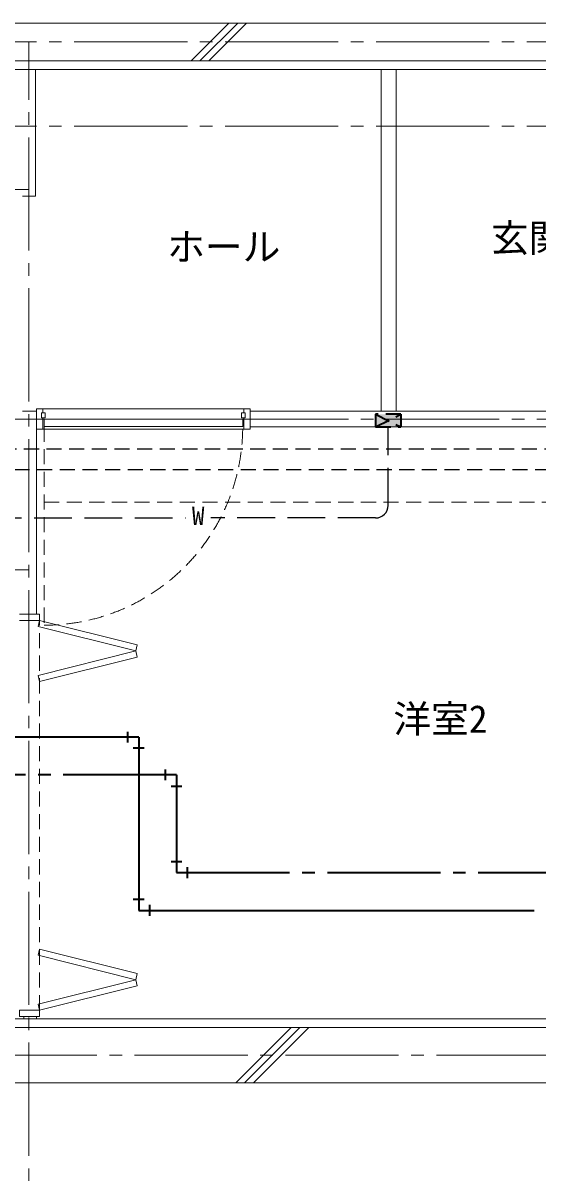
# Model space of a CAD drawing. Units: millimetres at full size, sheet at 1:50; details may follow other scales. Extents: x -9674 to 9699, y -6794 to 6791.
# Drawn here: x 2831 to 4879, y -4059 to 523 of the extents above; entities that cross this region are included whole.
import ezdxf
from ezdxf.enums import TextEntityAlignment as Align

# ---------------------------------------------------------------- set-up
doc = ezdxf.new("R2010")
doc.units = ezdxf.units.MM
doc.header["$LTSCALE"] = 50
for name, pattern in [('CHAIN2', [12, 9, -1, 1, -1]), ('DASHED1', [1.8, 1.2, -0.6]), ('DASHED3', [4, 3, -1])]:
    doc.linetypes.add(name, pattern=pattern)
for name, color, linetype, lineweight in [('1-0_芯', 134, 'CHAIN2', 9), ('1-1_躯体', 134, 'Continuous', 9), ('1-2_間仕切', 134, 'Continuous', 9), ('1-3_建具', 134, 'Continuous', 9), ('1-5_設備', 134, 'Continuous', 9), ('1-8_ハッチ', 134, 'Continuous', 9), ('1-C_梁', 134, 'DASHED1', 9), ('2-2', 5, 'DASHED3', 25), ('2-3_建具', 4, 'Continuous', 35), ('2-9_金物', 1, 'CHAIN2', 35), ('2-C', 2, 'DASHED1', 25)]:
    doc.layers.add(name, color=color, linetype=linetype, lineweight=lineweight)
doc.layers.add('1-A_文字', color=134, linetype='Continuous')
doc.styles.add('ＭＳ ゴシック', font='')
doc.styles.get('ＭＳ ゴシック').set_extended_font_data('MS Gothic')

msp = doc.modelspace()

# ---------------------------------------------------------------- linework, layer by layer
at = {"layer": '1-0_芯'}
for p, q in [((8284.65, 447.81), (1684.65, 447.81)), ((2854.65, -4582.19), (2854.65, 447.81)), ((8284.65, 112.81), (-1125.35, 112.81)), ((2854.65, -139.69), (1684.65, -139.69)), ((-1125.35, -1052.19), (8284.65, -1052.19)), ((2053.65, -1652.19), (2854.65, -1652.19)), ((-8725.35, -3582.19), (8284.65, -3582.19))]:
    msp.add_line(p, q, dxfattribs=at)
at = {"layer": '1-1_躯体'}
for p, q in [((6574.65, 522.81), (1774.65, 522.81)), ((5399.65, 372.81), (1774.65, 372.81)), ((2224.65, -3472.19), (5974.65, -3472.19))]:
    msp.add_line(p, q, dxfattribs=at)
msp.add_lwpolyline([(-1470.35, -3692.19), (6439.65, -3692.19), (6439.65, -3982.19), (7089.65, -3982.19)], dxfattribs=at)
at = {"layer": '1-2_間仕切'}
for p, q in [((2880.65, -165.69), (2880.65, 337.81)), ((2880.65, -165.69), (2828.65, -165.69)), ((2884.65, -1021.19), (2828.65, -1021.19)), ((2884.65, -1021.19), (2884.65, -1828.19)), ((5354.65, -1021.19), (3734.65, -1021.19)), ((5354.65, -1083.19), (3734.65, -1083.19)), ((2833.65, -3437.19), (2833.65, -3428.19)), ((2884.65, -3428.19), (2884.65, -3437.19))]:
    msp.add_line(p, q, dxfattribs=at)
at = {"layer": '1-3_建具'}
for p, q in [((2884.65, -1092.19), (2884.65, -1012.19)), ((2884.65, -1012.19), (2909.65, -1012.19)), ((2919.65, -1027.19), (2904.65, -1027.19)), ((2904.65, -1027.19), (2904.65, -1047.19)), ((2904.65, -1047.19), (2919.65, -1047.19)), ((2909.65, -1027.19), (2909.65, -1012.19)), ((3709.65, -1012.19), (2909.65, -1012.19)), ((2914.65, -1052.19), (2914.65, -1082.19)), ((3704.65, -1052.19), (2914.65, -1052.19)), ((2919.65, -1047.19), (2919.65, -1027.19)), ((3699.65, -1047.19), (3699.65, -1027.19)), ((3714.65, -1027.19), (3699.65, -1027.19)), ((3714.65, -1047.19), (3699.65, -1047.19)), ((3704.65, -1082.19), (3704.65, -1052.19)), ((3709.65, -1012.19), (3734.65, -1012.19)), ((3709.65, -1027.19), (3709.65, -1012.19)), ((3709.65, -1047.19), (3709.65, -1092.19)), ((3714.65, -1047.19), (3714.65, -1027.19)), ((2884.65, -1092.19), (2909.65, -1092.19)), ((2914.65, -1082.19), (3704.65, -1082.19)), ((2897.15, -1828.19), (2817.15, -1828.19)), ((2897.15, -1828.19), (2897.15, -1853.19)), ((2897.15, -1853.19), (2817.15, -1853.19)), ((2891.09, -1877.44), (2897.15, -1853.19)), ((2891.09, -1877.44), (3279.15, -1974.46)), ((3285.21, -1950.2), (2897.15, -1853.19)), ((3279.15, -1974.46), (3285.21, -1950.2)), ((2891.09, -2071.47), (3279.15, -1974.46)), ((3285.21, -1998.71), (2897.15, -2095.72)), ((3279.15, -1974.46), (3285.21, -1998.71)), ((2891.09, -2071.47), (2897.15, -2095.72)), ((2891.09, -3184.91), (2897.15, -3160.65)), ((3285.21, -3257.67), (2897.15, -3160.65)), ((2891.09, -3184.91), (3279.15, -3281.92)), ((2891.09, -3378.94), (3279.15, -3281.92)), ((3279.15, -3281.92), (3285.21, -3257.67)), ((3279.15, -3281.92), (3285.21, -3306.17)), ((3285.21, -3306.17), (2897.15, -3403.19)), ((2891.09, -3378.94), (2897.15, -3403.19)), ((2897.15, -3428.19), (2817.15, -3428.19)), ((2897.15, -3403.19), (2897.15, -3428.19))]:
    msp.add_line(p, q, dxfattribs=at)
at = {"layer": '1-3_建具', "linetype": 'DASHED1'}
for p, q in [((2914.65, -1082.19), (2914.65, -1872.19)), ((2897.15, -3403.19), (2897.15, -1853.19))]:
    msp.add_line(p, q, dxfattribs=at)
at = {"layer": '1-3_建具'}
for points in [[(2909.65, -1047.19), (2909.65, -1092.19), (3709.65, -1092.19)], [(3709.65, -1092.19), (3734.65, -1092.19), (3734.65, -1012.19)], [(2897.15, -3403.19), (2817.15, -3403.19), (2817.15, -3428.19)]]:
    msp.add_lwpolyline(points, dxfattribs=at)
at = {"layer": '1-3_建具', "linetype": 'DASHED1'}
msp.add_arc((2914.65, -1082.19), 790, 270, 0, dxfattribs=at)
at = {"layer": '1-5_設備'}
for p, q in [((4254.65, 337.81), (4254.65, -1021.19)), ((4314.65, 337.81), (4314.65, -1021.19))]:
    msp.add_line(p, q, dxfattribs=at)
at = {"layer": '1-8_ハッチ'}
for p, q in [((3499.31, 372.81), (3649.31, 522.81)), ((3534.66, 372.81), (3684.66, 522.81)), ((3570.02, 372.81), (3720.02, 522.81)), ((5399.65, 337.81), (1817.15, 337.81)), ((3676.95, -3692.19), (3896.95, -3472.19)), ((3712.3, -3692.19), (3932.3, -3472.19)), ((3747.66, -3692.19), (3967.66, -3472.19))]:
    msp.add_line(p, q, dxfattribs=at)
msp.add_lwpolyline([(2259.65, -2537.19), (2259.65, -3437.19), (5939.65, -3437.19)], dxfattribs=at)
at = {"layer": '1-C_梁'}
msp.add_line((6124.65, -1383.19), (2884.65, -1383.19), dxfattribs=at)
at = {"layer": '2-2', "color": 4, "linetype": 'DASHED1', "lineweight": 35}
for p, q in [((4233.16, -1083.19), (4333.16, -1033.19)), ((4233.16, -1033.19), (4333.16, -1083.19)), ((4333.16, -1033.19), (4233.16, -1033.19)), ((4233.16, -1033.19), (4233.16, -1083.19)), ((4333.16, -1033.19), (4333.16, -1083.19)), ((4233.16, -1083.19), (4333.16, -1083.19))]:
    msp.add_line(p, q, dxfattribs=at)
at = {"layer": '2-2'}
for p, q in [((4283.16, -1395.6), (4283.16, -1083.19)), ((2675.59, -1445.6), (3477.71, -1445.6)), ((4233.16, -1445.6), (3577.71, -1445.6))]:
    msp.add_line(p, q, dxfattribs=at)
at = {"layer": '2-2', "linetype": 'Continuous'}
msp.add_arc((4233.16, -1395.6), 50, 270, 0, dxfattribs=at)
at = {"layer": '2-2', "color": 150}
msp.add_solid([(4233.16, -1033.19), (4333.16, -1033.19), (4233.16, -1083.19), (4333.16, -1083.19)], dxfattribs=at)
at = {"layer": '2-3_建具'}
for p, q in [((3291.18, -2317.36), (1574.68, -2317.36)), ((3246.88, -2295.76), (3246.88, -2338.96)), ((3291.18, -2317.36), (3291.18, -3006.2)), ((3312.78, -2361.65), (3269.58, -2361.65)), ((3269.58, -2961.9), (3312.78, -2961.9)), ((3291.18, -3006.2), (4864.1, -3006.2)), ((3335.47, -3027.8), (3335.47, -2984.6))]:
    msp.add_line(p, q, dxfattribs=at)
at = {"layer": '2-9_金物'}
for p, q in [((3441.18, -2467.36), (1424.68, -2467.36)), ((3396.88, -2445.76), (3396.88, -2488.96)), ((3441.18, -2467.36), (3441.18, -2856.2)), ((3419.58, -2511.65), (3462.78, -2511.65)), ((3419.58, -2811.9), (3462.78, -2811.9)), ((3485.47, -2877.8), (3485.47, -2834.6)), ((3441.18, -2856.2), (6721.93, -2856.2))]:
    msp.add_line(p, q, dxfattribs=at)
at = {"layer": '2-C'}
for p, q in [((6134.65, -1172.19), (2617.2, -1172.19)), ((2617.2, -1252.19), (6134.65, -1252.19))]:
    msp.add_line(p, q, dxfattribs=at)

# ---------------------------------------------------------------- texts
at = {"layer": '1-A_文字', "style": 'ＭＳ ゴシック'}
for s, p in [('玄関', (4691.4, -420.06)), ('ホール', (3404.3, -455.1)), ('洋室2', (4303.58, -2332.8))]:
    msp.add_text(s, height=110, dxfattribs=at).set_placement(p, align=Align.BOTTOM_LEFT)
at = {"layer": '2-2', "color": 7, "style": 'ＭＳ ゴシック'}
msp.add_text('W', height=73.31, dxfattribs=at).set_placement((3502.71, -1495.6), align=Align.BOTTOM_LEFT)

doc.saveas('drawing.dxf')
